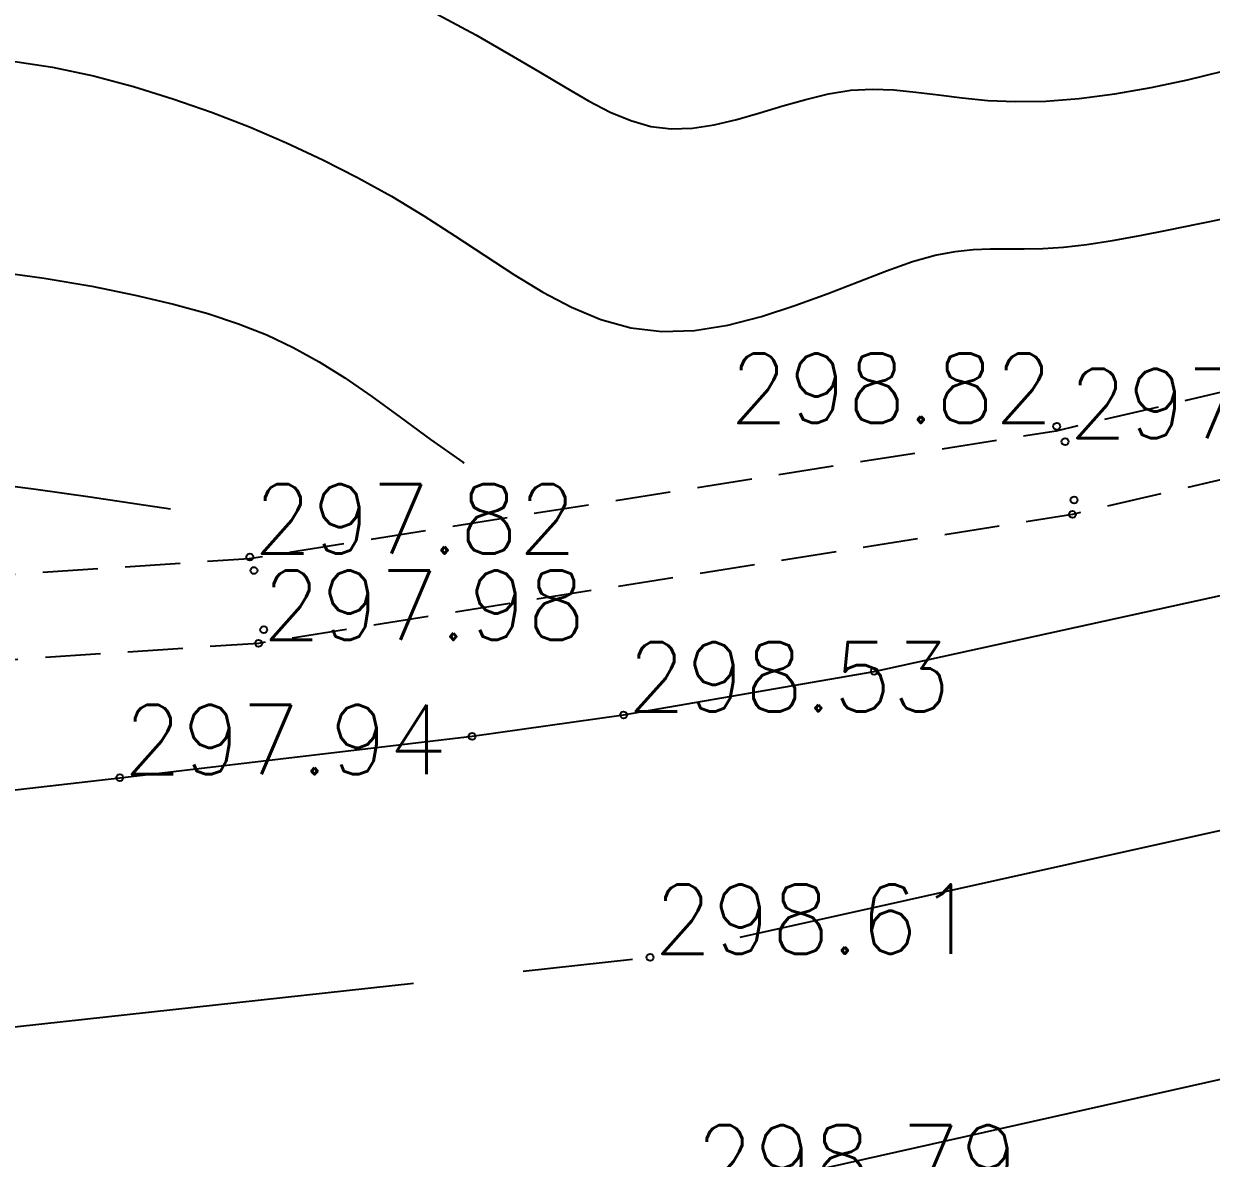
# Model space of a CAD drawing. Extents: x 524954 to 526204, y 9523489 to 9524010.
# Drawn here: x 525908.09 to 525925.22, y 9523796.88 to 9523813.23 of the extents above; entities that cross this region are included whole.
import ezdxf
from ezdxf.enums import TextEntityAlignment as Align

# ---------------------------------------------------------------- set-up
doc = ezdxf.new("R2010")
doc.units = 0
doc.header["$PDMODE"] = 33
doc.header["$PDSIZE"] = 0.1
doc.linetypes.add('AXES2', pattern=[28.575, 19.05, -3.175, 3.175, -3.175])
doc.linetypes.add('CACHE2', pattern=[4.7625, 3.175, -1.5875])
for name, color, linetype in [('Axe_Route_Existante', 1, 'AXES2'), ('Bord_Route_Existante', 6, 'Continuous'), ('Caniveau', 5, 'CACHE2'), ('CN_01_00', 3, 'Continuous'), ('CN_02_00', 4, 'Continuous'), ('CN_10_00', 1, 'Continuous'), ('TopoAlt', 3, 'Continuous'), ('TOPOJIS', 7, 'Continuous')]:
    doc.layers.add(name, color=color, linetype=linetype)
doc.styles.add('Simplex 1.0', font='Simplex.shx', dxfattribs={"width": 0.99, "height": 1})

# ---------------------------------------------------------------- blocks, each defined once
blk = doc.blocks.new('TCPOINT M')
at = {"color": 0}
blk.add_point((0, 0), dxfattribs=at)
at = {"layer": 'TopoAlt', "style": 'Simplex 1.0', "width": 0.99}
blk.add_attdef('ALT', (0.15, 0.15), '', height=1, dxfattribs=at)

msp = doc.modelspace()

# ---------------------------------------------------------------- linework, layer by layer
at = {"layer": 'Axe_Route_Existante', "ltscale": 0.5, "flags": 128}
msp.add_lwpolyline([(525586.699, 9523773.004), (525594.438, 9523777.106), (525618.223, 9523789.407), (525625.013, 9523793.73), (525631.595, 9523797.596), (525637.632, 9523800.898), (525652.791, 9523807.42), (525669.106, 9523811.823), (525685.979, 9523814.884), (525693.088, 9523815.654), (525707.454, 9523816.694), (525717.039, 9523816.84), (525725.297, 9523816.644), (525729.698, 9523816.378), (525741.406, 9523815.177), (525741.84, 9523815.117), (525749.699, 9523813.877), (525775.145, 9523809.302), (525803.422, 9523804.201), (525817.048, 9523801.682), (525827.851, 9523799.771), (525839.056, 9523798.429), (525854.65, 9523797.376), (525870.172, 9523796.814), (525884.208, 9523797.02), (525899.003, 9523797.789), (525917.125, 9523799.773), (525932.341, 9523803.156), (525937.747, 9523804.809), (525941.803, 9523806.256), (525947.141, 9523808.768), (525964.848, 9523819.198), (525980.541, 9523832.453), (525991.817, 9523846.401), (526001.896, 9523863.645), (526032.968, 9523917.472), (526051.53, 9523951.634), (526076.259, 9523995.188)], dxfattribs=at)
at = {"layer": 'Bord_Route_Existante', "flags": 128}
for points in [[(526005.046, 9523861.929), (525996.6, 9523847.299), (525994.689, 9523844.347), (525983.277, 9523830.232), (525967.105, 9523816.393), (525948.42, 9523805.544), (525945.886, 9523804.22), (525940.911, 9523802.137), (525933.059, 9523799.742), (525917.724, 9523796.301), (525910.579, 9523795.372), (525899.19, 9523794.37), (525884.152, 9523793.467), (525869.882, 9523793.206)], [(525875.063, 9523800.284), (525883.995, 9523800.513), (525886.131, 9523800.645), (525898.814, 9523801.282), (525903.445, 9523801.665), (525909.479, 9523802.36), (525914.558, 9523802.959), (525916.743, 9523803.267), (525920.356, 9523803.894), (525926.379, 9523805.213), (525931.338, 9523806.479), (525932.816, 9523806.972), (525940.502, 9523809.723), (525945.585, 9523811.907), (525947.852, 9523813.075), (525955.344, 9523817.205), (525961.799, 9523821.209), (525962.781, 9523821.94), (525970.648, 9523827.982), (525977.621, 9523834.354)]]:
    msp.add_lwpolyline(points, dxfattribs=at)
at = {"layer": 'Caniveau', "ltscale": 0.25, "elevation": 307.27, "flags": 128}
for points in [[(526001.693, 9523876.706), (525992.67, 9523862.583), (525988.317, 9523856.056), (525986.483, 9523853.58), (525979.846, 9523844.667), (525972.556, 9523835.757), (525965.764, 9523828.474), (525959.142, 9523822.599), (525952.525, 9523818.152), (525945.24, 9523814.478), (525937.422, 9523811.365), (525929.415, 9523808.87), (525922.977, 9523807.359), (525911.343, 9523805.517), (525900.219, 9523804.772), (525883.548, 9523804.534), (525871.514, 9523804.226), (525863.676, 9523804.152), (525858.551, 9523804.354), (525852.271, 9523804.619), (525845.799, 9523805.015), (525839.474, 9523805.458), (525832.921, 9523806.263), (525825.213, 9523807.529), (525818.468, 9523808.739), (525811.153, 9523810.025), (525805.831, 9523810.986), (525799.485, 9523812), (525787.157, 9523814.173), (525774.027, 9523816.47), (525761.815, 9523818.599), (525751.77, 9523820.346), (525742.028, 9523821.356), (525725.747, 9523822.327), (525717.412, 9523822.531), (525706.745, 9523822.088), (525692.923, 9523821.483), (525685.51, 9523820.415), (525667.69, 9523817.467), (525650.531, 9523812.577), (525633.827, 9523805.677), (525628.951, 9523803.575)], [(526002.725, 9523876.046), (525993.696, 9523861.913), (525989.319, 9523855.351), (525987.467, 9523852.849), (525980.812, 9523843.913), (525973.479, 9523834.951), (525966.621, 9523827.596), (525959.894, 9523821.628), (525953.145, 9523817.092), (525945.744, 9523813.359), (525937.832, 9523810.209), (525929.738, 9523807.687), (525923.213, 9523806.156), (525911.48, 9523804.298), (525900.269, 9523803.548), (525883.572, 9523803.309), (525871.536, 9523803.001), (525863.657, 9523802.926), (525858.501, 9523803.129), (525852.208, 9523803.396), (525845.719, 9523803.793), (525839.356, 9523804.238), (525832.747, 9523805.05), (525825.006, 9523806.322), (525818.254, 9523807.532), (525810.938, 9523808.819), (525805.625, 9523809.779), (525799.282, 9523810.792), (525786.945, 9523812.967), (525773.816, 9523815.263), (525761.605, 9523817.392), (525751.602, 9523819.132), (525741.928, 9523820.134), (525725.695, 9523821.102), (525717.422, 9523821.306), (525706.806, 9523820.864), (525693.255, 9523820.056), (525685.68, 9523819.201), (525667.959, 9523816.269), (525650.934, 9523811.417), (525634.345, 9523804.565), (525630.007, 9523801.744)]]:
    msp.add_lwpolyline(points, dxfattribs=at)
at = {"layer": 'CN_01_00', "flags": 128}
for points, elevation in [([(525914.064, 9523813.362), (525914.612, 9523813.069), (525915.095, 9523812.793), (525915.52, 9523812.54), (525915.898, 9523812.314), (525916.238, 9523812.118), (525916.55, 9523811.957), (525916.846, 9523811.833), (525917.135, 9523811.751), (525917.428, 9523811.715), (525917.734, 9523811.726), (525918.05, 9523811.775), (525918.375, 9523811.852), (525918.705, 9523811.946), (525919.037, 9523812.046), (525919.369, 9523812.14), (525919.697, 9523812.219), (525920.018, 9523812.271), (525920.331, 9523812.288), (525920.641, 9523812.277), (525920.955, 9523812.246), (525921.281, 9523812.204), (525921.624, 9523812.161), (525921.993, 9523812.126), (525922.393, 9523812.107), (525922.832, 9523812.113), (525923.313, 9523812.152), (525923.825, 9523812.22), (525924.35, 9523812.312), (525924.874, 9523812.422), (525925.38, 9523812.546)], 301), ([(525907.655, 9523809.663), (525908.39, 9523809.562), (525909.075, 9523809.445), (525909.699, 9523809.318), (525910.253, 9523809.188), (525910.746, 9523809.052), (525911.19, 9523808.905), (525911.597, 9523808.744), (525911.981, 9523808.563), (525912.352, 9523808.358), (525912.725, 9523808.124), (525913.112, 9523807.858), (525913.522, 9523807.557), (525913.959, 9523807.236), (525914.423, 9523806.912), (525914.445, 9523806.898)], 299)]:
    msp.add_lwpolyline(points, dxfattribs=dict(at, elevation=elevation))
at = {"layer": 'CN_02_00', "elevation": 298, "flags": 128}
msp.add_lwpolyline([(525907.408, 9523806.631), (525908.269, 9523806.519), (525909.051, 9523806.409), (525909.723, 9523806.31), (525910.211, 9523806.235)], dxfattribs=at)
at = {"layer": 'CN_10_00', "elevation": 300, "flags": 128}
msp.add_lwpolyline([(525907.902, 9523812.695), (525908.511, 9523812.605), (525909.1, 9523812.48), (525909.676, 9523812.326), (525910.243, 9523812.15), (525910.801, 9523811.955), (525911.348, 9523811.743), (525911.883, 9523811.514), (525912.404, 9523811.27), (525912.908, 9523811.013), (525913.395, 9523810.743), (525913.862, 9523810.463), (525914.309, 9523810.175), (525914.74, 9523809.888), (525915.16, 9523809.613), (525915.576, 9523809.361), (525915.991, 9523809.142), (525916.413, 9523808.967), (525916.845, 9523808.847), (525917.294, 9523808.792), (525917.763, 9523808.809), (525918.245, 9523808.887), (525918.73, 9523809.011), (525919.211, 9523809.167), (525919.678, 9523809.338), (525920.123, 9523809.511), (525920.535, 9523809.67), (525920.907, 9523809.801), (525921.233, 9523809.892), (525921.521, 9523809.948), (525921.781, 9523809.976), (525922.027, 9523809.987), (525922.268, 9523809.987), (525922.518, 9523809.984), (525922.786, 9523809.989), (525923.084, 9523810.008), (525923.421, 9523810.047), (525923.791, 9523810.106), (525924.188, 9523810.178), (525924.603, 9523810.259), (525925.027, 9523810.344), (525925.454, 9523810.43)], dxfattribs=at)

# ---------------------------------------------------------------- block references
at = {"layer": 'TOPOJIS'}
ref = msp.add_blockref('TCPOINT M', (525922.987, 9523807.425, 298.82), dxfattribs=at)
ref.add_attrib('ALT', '298.82', dxfattribs={"layer": 'TopoAlt', "height": 1, "style": 'Simplex 1.0', "width": 0.99}).set_placement((525922.937, 9523807.475, 298.82), align=Align.RIGHT)
ref = msp.add_blockref('TCPOINT M', (525923.108, 9523807.207, 297.94), dxfattribs=at)
ref.add_attrib('ALT', '297.94', (525923.158, 9523807.257, 297.94), dxfattribs={"layer": 'TopoAlt', "height": 1, "style": 'Simplex 1.0', "width": 0.99})
ref = msp.add_blockref('TCPOINT M', (525911.354, 9523805.542, 297.82), dxfattribs=at)
ref.add_attrib('ALT', '297.82', (525911.404, 9523805.592, 297.82), dxfattribs={"layer": 'TopoAlt', "height": 1, "style": 'Simplex 1.0', "width": 0.99})
for p in [(525923.238, 9523806.363, 297.95), (525923.213, 9523806.156, 298.8), (525911.412, 9523805.348, 296.96), (525911.555, 9523804.495, 296.97), (525920.356, 9523803.894, 298.8), (525914.558, 9523802.959, 298.36)]:
    msp.add_blockref('TCPOINT M', p, dxfattribs=at)
ref = msp.add_blockref('TCPOINT M', (525911.48, 9523804.298, 297.98), dxfattribs=at)
ref.add_attrib('ALT', '297.98', (525911.53, 9523804.348, 297.98), dxfattribs={"layer": 'TopoAlt', "height": 1, "style": 'Simplex 1.0', "width": 0.99})
ref = msp.add_blockref('TCPOINT M', (525916.743, 9523803.267, 298.53), dxfattribs=at)
ref.add_attrib('ALT', '298.53', (525916.793, 9523803.317, 298.53), dxfattribs={"layer": 'TopoAlt', "height": 1, "style": 'Simplex 1.0', "width": 0.99})
ref = msp.add_blockref('TCPOINT M', (525909.479, 9523802.36, 297.94), dxfattribs=at)
ref.add_attrib('ALT', '297.94', (525909.529, 9523802.41, 297.94), dxfattribs={"layer": 'TopoAlt', "height": 1, "style": 'Simplex 1.0', "width": 0.99})
ref = msp.add_blockref('TCPOINT M', (525917.125, 9523799.773, 298.61), dxfattribs=at)
ref.add_attrib('ALT', '298.61', (525917.175, 9523799.823, 298.61), dxfattribs={"layer": 'TopoAlt', "height": 1, "style": 'Simplex 1.0', "width": 0.99})
ref = msp.add_blockref('TCPOINT M', (525917.724, 9523796.301, 298.79), dxfattribs=at)
ref.add_attrib('ALT', '298.79', (525917.774, 9523796.351, 298.79), dxfattribs={"layer": 'TopoAlt', "height": 1, "style": 'Simplex 1.0', "width": 0.99})

doc.saveas('drawing.dxf')
